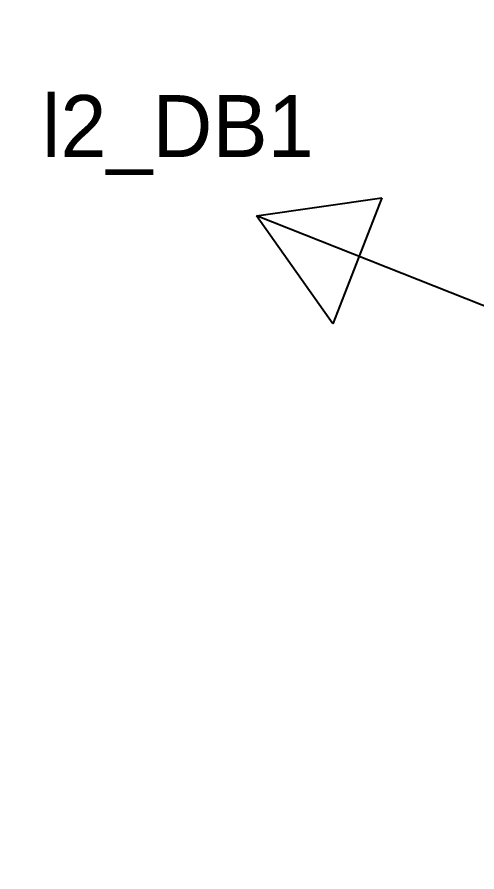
# Model space of a CAD drawing. Header units: metres. Extents: x -39 to 21688, y -24 to 9022.
# Drawn here: x -10.6 to -0.27, y 24.43 to 43.66 of the extents above; entities that cross this region are included whole.
import ezdxf

# ---------------------------------------------------------------- set-up
doc = ezdxf.new("R2010")
doc.units = ezdxf.units.M
doc.header["$MEASUREMENT"] = 0
doc.layers.add('AR-PUERTAS', color=2, linetype='Continuous')
doc.layers.add('AR-VENTANAS', color=2, linetype='Continuous')

msp = doc.modelspace()

# ---------------------------------------------------------------- linework, layer by layer
at = {"layer": 'AR-PUERTAS'}
msp.add_circle((22.62406, 27.62249), 40.08066, dxfattribs=at)
at = {"layer": 'AR-VENTANAS'}
for p, q in [((-5.22034, 39.186), (-2.40738, 39.59479)), ((-2.40738, 39.59479), (-3.507, 36.75883)), ((2.71832, 36.04199), (-5.22034, 39.186)), ((-3.507, 36.75883), (-5.22034, 39.186))]:
    msp.add_line(p, q, dxfattribs=at)

# ---------------------------------------------------------------- texts
at = {"layer": 'AR-PUERTAS', "insert": (-10.04574, 41.90568), "char_height": 1.392967, "attachment_point": 1}
msp.add_mtext_dynamic_manual_height_columns('l2_DB1', width=1.3929665, gutter_width=6.96483, heights=[0], dxfattribs=at)

doc.saveas('drawing.dxf')
